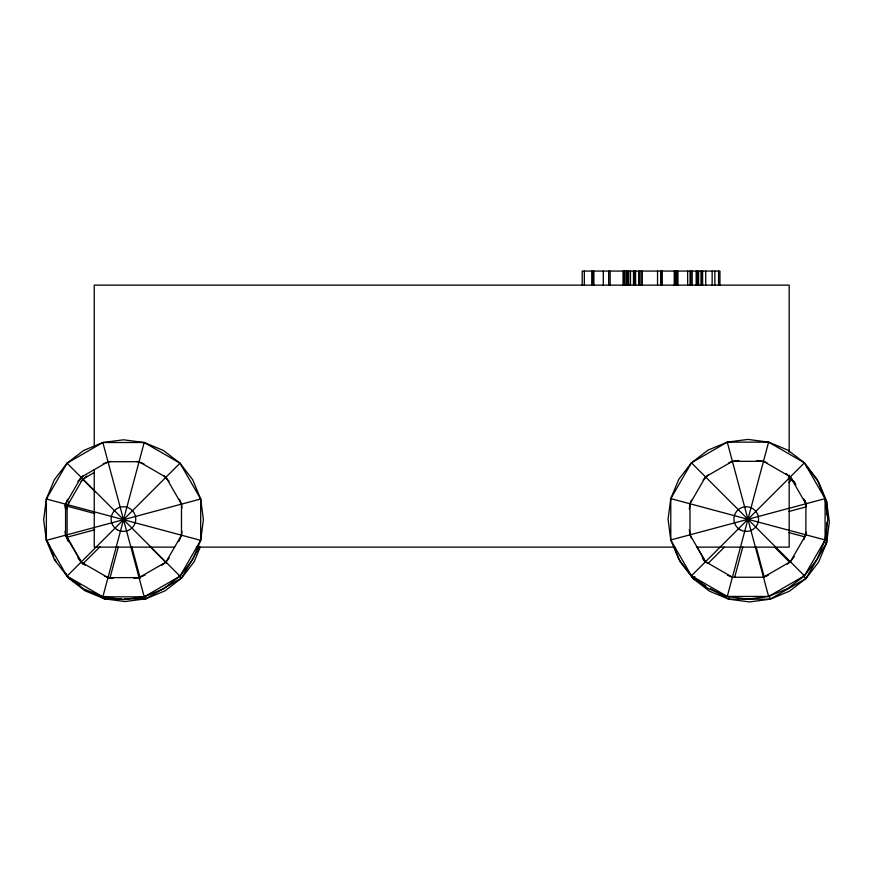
<?xml version="1.0" encoding="UTF-8"?>
<svg xmlns="http://www.w3.org/2000/svg" width="873" height="873" viewBox="0 0 873 873"><rect width="100%" height="100%" fill="white"/><g stroke="black" fill="none" stroke-linecap="round" stroke-linejoin="round"><path stroke-width="1.31" d="M180.002 463.192L67.046 576.147L102.85 596.826L144.198 596.826L180.002 576.147L200.681 540.343L200.681 498.996L180.002 463.192L144.198 442.513L102.85 442.513L67.046 463.192L46.367 498.996L46.367 540.343L67.046 576.147L83.59 588.839L102.85 596.826L123.53 599.544L144.198 596.826L163.458 588.839L180.002 576.147L192.693 559.604L200.681 540.343L203.398 519.675L200.681 498.996L192.693 479.735L180.002 463.192L163.458 450.501L144.198 442.513L123.53 439.796L102.85 442.513L83.59 450.501L67.046 463.192L54.355 479.735L46.367 498.996L43.65 519.675L46.367 540.343L54.355 559.604L68.585 578.144L85.128 590.846L104.389 598.823L125.068 601.541L145.736 598.823L164.997 590.846L181.54 578.144L194.232 561.601L200.223 547.153M65.06 508.021L65.573 504.147L67.57 499.323M66.774 508.73L69.109 501.32M181.988 531.319L181.475 535.204L178.976 541.227M826.633 514.71L826.633 501.375L804.415 462.81L768.611 442.142L727.264 442.142L691.46 462.81L670.78 498.625L668.063 519.293L670.78 539.961L678.768 559.233L691.46 575.776L708.003 588.467L727.264 596.445L747.932 599.173L768.611 596.445L787.872 588.467L804.415 575.776L817.106 559.233L825.094 539.961L827.811 519.293L825.094 498.625L817.106 479.353L804.415 462.81L787.872 450.119L768.611 442.142L747.932 439.414L727.264 442.142L708.003 450.119L691.46 462.81L678.768 479.353L670.78 498.625L670.78 539.961L692.998 578.526L709.542 591.217L728.802 599.194L749.471 601.923L770.15 599.194L789.41 591.217L805.954 578.526L818.645 561.983L826.633 542.722L829.35 522.043L826.633 501.375L818.645 482.103L810.711 471.769M689.299 508.937L689.986 503.765L691.481 500.142M806.226 532.235L803.891 539.645M102.85 596.826L144.198 442.513M92.844 592.156L104.389 598.823L105.076 596.259M109.889 578.308L118.357 546.694M670.78 539.961L825.094 498.625L825.094 539.961L804.415 575.776L768.611 596.445L727.264 596.445L768.611 442.142M710.316 588.533L728.802 599.194L729.49 596.641M734.651 577.369L742.77 547.065M124.392 598.823L145.736 598.823L181.54 578.144L199.546 546.956M728.802 599.194L770.15 599.194L805.954 578.526L826.633 542.722L826.633 522.709M77.926 481.383L83.175 475.654M81.047 481.318L86.776 476.069M169.133 557.956L165.946 562.092L161.811 565.278M703.125 479.975L708.614 474.486M794.332 556.538L790.36 561.721L787.26 564.1M83.601 563.129L99.991 546.738M804.415 462.81L691.46 575.776L727.264 596.445M674.316 547.535L680.307 561.983L692.998 578.526L694.864 576.649M708.014 563.511L724.404 547.109M789.006 482.507L791.898 479.615L789.825 478.033M94.328 472.489L82.64 479.244L67.112 506.144L67.112 537.201L69.109 542.024M727.58 575.252L732.403 577.249L763.46 577.249L790.36 561.721L805.888 534.822L805.888 503.765L803.891 498.941M103.178 463.716L110.587 461.381M145.082 575.121L139.058 577.62L133.875 578.308M728.791 462.843L732.403 461.337L738.874 460.486M763.46 577.249L768.284 575.252M46.367 540.343L200.681 498.996M66.774 534.603L67.112 537.201L94.764 529.78M788.985 511.458L806.106 506.864M174.644 547.131L94.251 547.131L94.251 469.75M196.447 547.131L674.709 547.131M696.512 547.131L789.17 547.131L789.17 475.185M104.389 598.823L121.729 598.823M757 460.486L763.46 461.337L767.083 462.843M136.461 461.381L143.881 463.716M113.174 578.308L108.001 577.62L104.378 576.125M670.78 498.625L825.094 539.961M788.985 532.628L804.797 536.862M824.068 542.035L826.633 542.722M46.367 498.996L200.681 540.343M64.547 505.456L94.764 513.553M788.395 477.596L791.898 479.615L795.87 484.799M732.403 577.249L705.515 561.721L702.329 557.574M692.998 578.526L705.7 585.859M80.13 584.812L68.585 578.144L65.912 573.528M786.224 473.69L791.953 478.939M707.577 563.303L705.515 561.721L689.986 534.822L689.299 529.649M163.884 475.654L169.133 481.383M85.238 565.278L81.102 562.092L77.926 557.956M691.46 462.81L804.415 575.776M774.547 547.109L789.967 562.539M803.149 575.711L805.954 578.526M67.046 463.192L180.002 576.147M80.763 477.367L95.168 491.772M150.134 546.738L166.525 563.129M178.736 575.34L181.54 578.144M805.954 465.56L809.129 469.696M793.535 481.012L795.128 483.085M703.081 559.287L705.46 562.398M806.074 504.179L790.36 476.865L763.46 461.337L732.403 461.337L705.515 476.865L689.986 503.765L689.986 534.822L691.481 538.445M696.927 546.924L705.7 562.136M67.112 537.201L82.64 564.089M804.928 500.491L806.434 504.103M179.478 499.323L181.475 504.147L181.988 508.021M68.072 541.227L65.573 535.204L65.06 531.319M47.906 542.34L50.405 548.364M51.398 550.765L53.897 556.788M54.89 559.2L55.894 561.601M756.182 547.065L764.301 577.369M769.124 595.353L770.15 599.194M727.264 442.142L768.611 596.445M131.768 546.694L140.237 578.308M145.049 596.259L145.736 598.823M102.85 442.513L144.198 596.826M805.888 503.765L806.226 506.351M789.17 452.105L789.17 285.133L94.251 285.133L94.251 446.67M719.952 285.133L719.952 271.077L582.215 271.077L582.215 285.133M718.566 271.077L718.566 285.133M714.856 271.077L714.856 285.133M712.15 271.077L712.15 285.133M705.733 271.077L705.733 285.133M702.601 271.077L702.601 285.133M702.023 271.077L702.023 285.133M700.997 271.077L700.997 285.133M698.596 271.077L698.596 285.133M698.302 271.077L698.302 285.133M696.916 271.077L696.916 285.133M696.185 271.077L696.185 285.133M692.18 271.077L692.18 285.133M690.794 271.077L690.794 285.133M690.063 271.077L690.063 285.133M687.651 271.077L687.651 285.133M677.961 271.077L677.961 285.133M677.23 271.077L677.23 285.133M676.499 271.077L676.499 285.133M675.549 271.077L675.549 285.133M675.113 271.077L675.113 285.133M674.24 271.077L674.24 285.133M662.28 271.077L662.28 285.133M661.254 271.077L661.254 285.133M660.97 271.077L660.97 285.133M657.544 271.077L657.544 285.133M642.299 271.077L642.299 285.133M640.913 271.077L640.913 285.133M639.309 271.077L639.309 285.133M639.014 271.077L639.014 285.133M635.588 271.077L635.588 285.133M634.202 271.077L634.202 285.133M633.482 271.077L633.482 285.133M630.492 271.077L630.492 285.133M628.669 271.077L628.669 285.133M627.785 271.077L627.785 285.133M626.476 271.077L626.476 285.133M624.948 271.077L624.948 285.133M624.075 271.077L624.075 285.133M623.049 271.077L623.049 285.133M610.14 271.077L610.14 285.133M608.688 271.077L608.688 285.133M603.287 271.077L603.287 285.133M593.88 271.077L593.88 285.133M592.571 271.077L592.571 285.133M591.839 271.077L591.839 285.133M584.332 271.077L584.332 285.133M81.102 477.247L65.573 504.147L65.573 535.204L81.102 562.092L108.001 577.62L139.058 577.62L165.946 562.092L181.475 535.204L181.475 504.147L165.946 477.247L139.058 461.719L108.001 461.719L81.102 477.247M740.075 529.758A12.331 12.331 0 0 0 758.572 519.075A12.331 12.331 0 0 0 740.075 508.402A12.331 12.331 0 0 0 740.075 529.758M117.277 529.758A12.331 12.331 0 0 0 135.773 519.075A12.331 12.331 0 0 0 117.277 508.402A12.331 12.331 0 0 0 117.277 529.758"/></g></svg>
